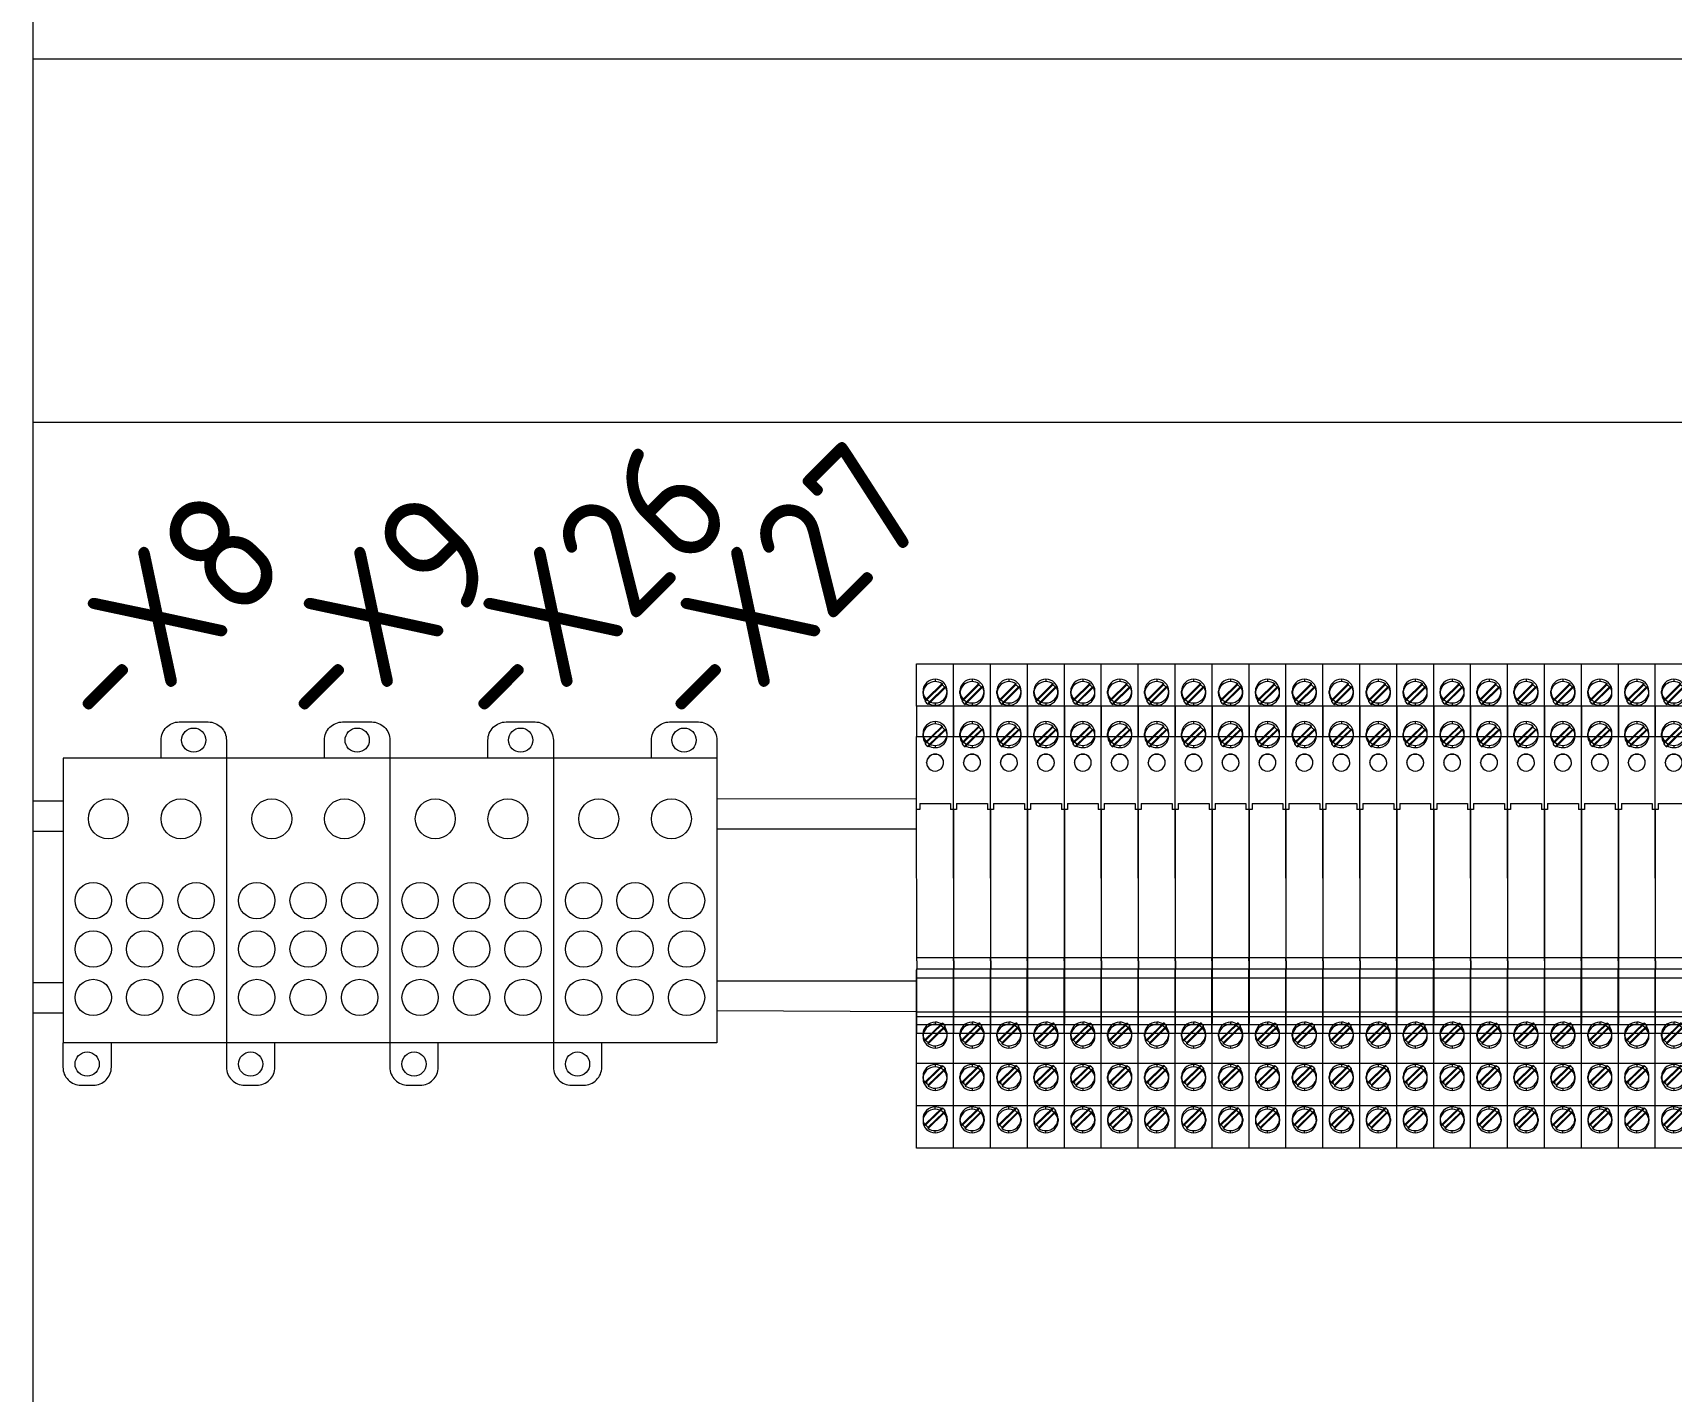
# Model space of a CAD drawing. Header units: millimetres. Extents: x 1359 to 3577, y 1333 to 3557.
# Drawn here: x 1601.1 to 1871.7, y 2476.6 to 2700.9 of the extents above; entities that cross this region are included whole.
import ezdxf

# ---------------------------------------------------------------- set-up
doc = ezdxf.new("R2010")
doc.units = ezdxf.units.MM
doc.layers.add('000-PI-Oprema', color=30, linetype='Continuous', lineweight=5)
doc.layers.add('000-PI-ORMAR', color=2, linetype='Continuous')
doc.layers.add('002-PI-Kabelska kanalica', color=150, linetype='Continuous')
doc.styles.add('PI0', font='isocpeur.ttf', dxfattribs={"width": 0.9})

# ---------------------------------------------------------------- blocks, each defined once
blk = doc.blocks.new('*U50')
at = {"layer": '002-PI-Kabelska kanalica', "color": 0, "linetype": 'ByBlock', "lineweight": 0}
for p, q in [((-20, -100), (-20, 715)), ((40, -100), (40, 715)), ((-20, -100), (40, -100))]:
    blk.add_line(p, q, dxfattribs=at)
blk = doc.blocks.new('*U53')
at = {"layer": '002-PI-Kabelska kanalica', "color": 0, "linetype": 'ByBlock', "lineweight": 0}
blk.add_line((80, -100), (80, 1572), dxfattribs=at)
blk = doc.blocks.new('Pollmann PVB 125-2-9')
at = {"layer": '000-PI-Oprema', "color": 0, "linetype": 'ByBlock', "lineweight": 0}
blk.add_lwpolyline([(16.16, 1.02), (16.16, 4.02, -0.414214), (19.16, 7.02), (23.96, 7.02, -0.414214), (26.96, 4.02), (26.96, 1.02), (26.96, -45.98), (-0.04, -45.98), (-0.04, -49.98, 0.414214), (2.96, -52.98), (4.96, -52.98, 0.414214), (7.96, -49.98), (7.96, -45.98)], format="xyb", dxfattribs=at)
blk.add_lwpolyline([(26.98, 1.02), (-0.02, 1.02), (-0.02, -45.98)], dxfattribs=at)
for centre, radius in [((21.56, 4.02), 2), ((7.46, -8.98), 3.3), ((19.46, -8.98), 3.3), ((4.96, -22.48), 3), ((13.46, -22.48), 3), ((21.96, -22.48), 3), ((4.96, -30.48), 3), ((13.46, -30.48), 3), ((21.96, -30.48), 3), ((4.96, -38.48), 3), ((13.46, -38.48), 3), ((21.96, -38.48), 3), ((3.96, -49.48), 2)]:
    blk.add_circle(centre, radius, dxfattribs=at)
blk = doc.blocks.new('PLC-RSC-24DC - 2966171')
at = {"layer": '000-PI-ORMAR', "color": 0, "linetype": 'ByBlock', "lineweight": 0}
for p, q in [((0, 80), (6.1, 80)), ((0, 73.54), (0, 80)), ((0, 80), (0, 80)), ((0, 80), (0, 80)), ((0, 80), (0, 80)), ((0, 80), (6.1, 80)), ((0, 73.54), (0, 80)), ((0, 80), (0, 80)), ((0, 80), (0, 80)), ((0, 80), (0, 80)), ((0, 78.5), (0, 78.5)), ((0, 78.5), (0, 78.5)), ((6.1, 80), (6.1, 80)), ((6.1, 80), (6.1, 80)), ((6.1, 80), (6.1, 80)), ((6.1, 73.54), (6.1, 80)), ((6.1, 80), (6.1, 80)), ((6.1, 80), (6.1, 80)), ((6.1, 80), (6.1, 80)), ((6.1, 73.54), (6.1, 80)), ((6.1, 79.16), (6.1, 79.6)), ((6.1, 79.16), (6.1, 79.6)), ((4.19, 76.73), (1.58, 74.17)), ((1.69, 74.07), (4.19, 76.52)), ((4.69, 76.03), (1.91, 73.31)), ((2.15, 73.75), (4.69, 76.24)), ((3.05, 77.46), (3.05, 77.08)), ((4.19, 76.73), (4.19, 76.52)), ((4.69, 76.24), (4.69, 76.03)), ((6.1, 76.44), (6.1, 77.31)), ((6.1, 76.44), (6.1, 77.31)), ((0, 73), (0, 73.54)), ((0, 73), (0, 73.54)), ((1.05, 75.12), (1.05, 75.5)), ((1.58, 74.17), (1.41, 74)), ((1.41, 73.79), (1.69, 74.07)), ((1.41, 74), (1.41, 73.79)), ((1.91, 73.52), (2.15, 73.75)), ((1.91, 73.52), (1.91, 73.31)), ((3.05, 73.54), (3.05, 73.16)), ((5.05, 75.12), (5.05, 75.5)), ((6.1, 73), (6.1, 73.54)), ((6.1, 73), (6.1, 73.54)), ((0, 73.05), (6.1, 73.05)), ((0, 73), (0, 73)), ((0, 73), (0, 68)), ((0, 73), (0, 73)), ((0, 73), (0, 68)), ((3.05, 70.46), (3.05, 70.08)), ((6.1, 73), (6.1, 73)), ((6.1, 68), (6.1, 73)), ((6.1, 73), (6.1, 73)), ((6.1, 68), (6.1, 73)), ((0, 68), (6.1, 68)), ((0, 57.65), (0, 68)), ((0, 68), (0, 68)), ((0, 57.65), (0, 68)), ((0, 68), (0, 68)), ((1.05, 68.12), (1.05, 68.5)), ((1.41, 66.79), (2.64, 68)), ((2.43, 68), (1.41, 67)), ((4.69, 69.03), (1.91, 66.31)), ((1.91, 66.52), (3.42, 68)), ((4.19, 69.73), (2.43, 68)), ((2.64, 68), (4.19, 69.52)), ((3.42, 68), (4.69, 69.24)), ((4.19, 69.73), (4.19, 69.52)), ((4.69, 69.24), (4.69, 69.03)), ((5.05, 68.12), (5.05, 68.5)), ((6.1, 69.44), (6.1, 70.31)), ((6.1, 69.44), (6.1, 70.31)), ((6.1, 68), (6.1, 68)), ((6.1, 57.65), (6.1, 68)), ((6.1, 68), (6.1, 68)), ((6.1, 57.65), (6.1, 68)), ((1.41, 67), (1.41, 66.79)), ((1.91, 66.52), (1.91, 66.31)), ((3.05, 66.54), (3.05, 66.16)), ((1.65, 63.68), (1.65, 63.69)), ((4.45, 63.68), (4.45, 63.69)), ((0.03, 31.45), (0, 57.65)), ((0.03, 31.45), (0, 57.65)), ((0, 57), (0, 57)), ((0, 57), (0, 57)), ((0.5, 56.95), (5.6, 56.95)), ((0.5, 56.95), (0.5, 56.95)), ((0.5, 56.95), (0.5, 55.95)), ((5.6, 56.95), (5.6, 56.95)), ((5.6, 56.95), (5.6, 55.95)), ((6.1, 55.95), (6.1, 57.65)), ((6.1, 55.95), (6.1, 57.65)), ((6.1, 57), (6.1, 57)), ((6.1, 57), (6.1, 57)), ((0, 56.2), (0, 56.2)), ((0, 56.2), (0, 56.2)), ((0, 55.95), (0, 55.95)), ((0.5, 55.95), (0, 55.95)), ((0, 55.95), (0, 55.95)), ((0, 55.24), (0, 55.24)), ((0, 55.24), (0, 55.24)), ((0.5, 55.95), (0.5, 55.95)), ((5.6, 55.95), (5.6, 55.95)), ((6.1, 55.95), (5.6, 55.95)), ((6.1, 56.2), (6.1, 56.2)), ((6.1, 56.2), (6.1, 56.2)), ((6.1, 55.95), (6.1, 55.95)), ((6.1, 55.95), (6.1, 29.65)), ((6.1, 55.95), (6.1, 55.95)), ((6.1, 55.95), (6.1, 29.65)), ((6.1, 55.24), (6.1, 55.24)), ((6.1, 55.24), (6.1, 55.24)), ((0.03, 30.96), (0.03, 31.45)), ((6.08, 31.45), (0.03, 31.45)), ((0.03, 30.96), (0.03, 31.45)), ((0.03, 30.96), (0.03, 29.6)), ((0.03, 30.96), (0.03, 29.6)), ((6.08, 30.96), (6.08, 31.45)), ((6.08, 30.96), (6.08, 31.45)), ((6.08, 30.96), (6.08, 29.6)), ((6.08, 30.96), (6.08, 29.6)), ((0, 29.65), (0.03, 29.65)), ((0, 29.65), (0, 29.45)), ((0, 29.65), (0, 29.65)), ((0, 29.65), (0.03, 29.65)), ((0, 29.65), (0, 29.45)), ((0, 29.65), (0, 29.65)), ((0.03, 29.45), (0, 29.45)), ((0, 27.85), (0, 29.45)), ((0.03, 29.45), (0, 29.45)), ((0, 27.85), (0, 29.45)), ((0, 27.85), (0.03, 27.85)), ((0, 21.63), (0, 27.85)), ((0, 27.85), (0.03, 27.85)), ((0, 21.63), (0, 27.85)), ((0.03, 27.89), (0.03, 29.6)), ((6.08, 29.6), (0.03, 29.6)), ((0.03, 29.6), (0.03, 29.6)), ((0.03, 27.89), (0.03, 29.6)), ((0.03, 29.6), (0.03, 29.6)), ((0.03, 28.17), (6.08, 28.17)), ((0.03, 27.43), (0.03, 27.89)), ((0.03, 27.43), (0.03, 27.89)), ((0.03, 22.27), (0.03, 27.43)), ((0.03, 22.27), (0.03, 27.43)), ((5.6, 29.65), (5.6, 29.65)), ((5.6, 29.65), (5.6, 29.65)), ((6.08, 29.65), (6.1, 29.65)), ((6.08, 29.65), (6.1, 29.65)), ((6.08, 27.89), (6.08, 29.6)), ((6.08, 29.6), (6.08, 29.6)), ((6.08, 27.89), (6.08, 29.6)), ((6.08, 29.6), (6.08, 29.6)), ((6.08, 29.45), (6.1, 29.45)), ((6.08, 29.45), (6.1, 29.45)), ((6.08, 27.43), (6.08, 27.89)), ((6.08, 27.43), (6.08, 27.89)), ((6.1, 27.85), (6.08, 27.85)), ((6.1, 27.85), (6.08, 27.85)), ((6.08, 22.27), (6.08, 27.43)), ((6.08, 22.27), (6.08, 27.43)), ((6.1, 29.65), (6.1, 29.65)), ((6.1, 29.65), (6.1, 29.45)), ((6.1, 29.65), (6.1, 29.65)), ((6.1, 29.65), (6.1, 29.45)), ((6.1, 29.45), (6.1, 27.85)), ((6.1, 29.45), (6.1, 27.85)), ((6.1, 27.85), (6.1, 21.63)), ((6.1, 27.85), (6.1, 21.63)), ((0, 24.5), (0, 24.5)), ((0, 24.5), (0, 24.5)), ((6.1, 21.63), (6.1, 25.43)), ((6.1, 21.63), (6.1, 25.43)), ((6.1, 24.5), (6.1, 24.5)), ((6.1, 24.5), (6.1, 24.5)), ((0, 22.5), (0, 22.5)), ((6.1, 22.5), (0, 22.5)), ((0, 22.5), (0, 22.5)), ((0.03, 20.93), (0.03, 22.27)), ((0.03, 20.93), (0.03, 22.27)), ((0.03, 21.76), (6.08, 21.76)), ((6.08, 20.93), (6.08, 22.27)), ((6.08, 20.93), (6.08, 22.27)), ((6.1, 22.5), (6.1, 22.5)), ((6.1, 22.5), (6.1, 22.5)), ((0, 21.63), (0.03, 21.63)), ((0, 20.6), (0, 21.63)), ((0, 21.63), (0.03, 21.63)), ((0, 20.6), (0, 21.63)), ((0, 20.6), (0.03, 20.6)), ((0, 19), (0, 20.6)), ((0, 20.6), (0.03, 20.6)), ((0, 19), (0, 20.6)), ((0, 20.46), (3.05, 20.46)), ((0, 19), (0.03, 19)), ((0, 19), (0, 19)), ((0, 14), (0, 19)), ((0, 19), (0.03, 19)), ((0, 19), (0, 19)), ((0, 14), (0, 19)), ((0.03, 19), (0.03, 20.93)), ((0.03, 19), (0.03, 20.93)), ((0.03, 19.1), (0.03, 19.1)), ((0.03, 19.1), (0.03, 19.1)), ((0.03, 19), (6.08, 19)), ((0.03, 19), (0.03, 19)), ((0.03, 19), (0.03, 19)), ((1.41, 17.97), (4.19, 20.69)), ((2.68, 19), (1.41, 17.76)), ((1.91, 17.27), (3.67, 19)), ((3.46, 19), (1.91, 17.48)), ((4.19, 20.48), (2.68, 19)), ((3.05, 20.84), (3.05, 20.46)), ((3.05, 20.46), (6.1, 20.46)), ((4.69, 20.21), (3.46, 19)), ((3.67, 19), (4.69, 20)), ((4.19, 20.48), (4.19, 20.69)), ((4.69, 20), (4.69, 20.21)), ((6.1, 21.63), (6.08, 21.63)), ((6.1, 21.63), (6.08, 21.63)), ((6.08, 19), (6.08, 20.93)), ((6.08, 19), (6.08, 20.93)), ((6.1, 20.6), (6.08, 20.6)), ((6.1, 20.6), (6.08, 20.6)), ((6.08, 19.1), (6.08, 19.1)), ((6.08, 19.1), (6.08, 19.1)), ((6.08, 19), (6.1, 19)), ((6.08, 19), (6.08, 19)), ((6.08, 19), (6.1, 19)), ((6.08, 19), (6.08, 19)), ((6.1, 21.63), (6.1, 20.6)), ((6.1, 21.63), (6.1, 20.6)), ((6.1, 19), (6.1, 20.6)), ((6.1, 19), (6.1, 20.6)), ((6.1, 19), (6.1, 20.46)), ((6.1, 19), (6.1, 20.46)), ((6.1, 19), (6.1, 19)), ((6.1, 14), (6.1, 19)), ((6.1, 19), (6.1, 19)), ((6.1, 14), (6.1, 19)), ((1.05, 18.5), (1.05, 18.88)), ((1.41, 17.76), (1.41, 17.97)), ((1.91, 17.27), (1.91, 17.48)), ((3.05, 16.92), (3.05, 16.54)), ((5.05, 18.5), (5.05, 18.88)), ((6.1, 14), (6.1, 18.43)), ((6.1, 14), (6.1, 18.43)), ((0, 13.46), (0, 14)), ((0, 14), (0, 14)), ((6.1, 14), (0, 14)), ((0, 13.46), (0, 14)), ((0, 14), (0, 14)), ((1.41, 10.97), (4.19, 13.69)), ((3.05, 13.84), (3.05, 13.46)), ((4.19, 13.69), (4.19, 13.48)), ((6.1, 14), (6.1, 16.02)), ((6.1, 14), (6.1, 16.02)), ((6.1, 14), (6.1, 14)), ((6.1, 13.46), (6.1, 14)), ((6.1, 14), (6.1, 14)), ((6.1, 13.46), (6.1, 14)), ((0, 7), (0, 13.46)), ((0, 7), (0, 13.46)), ((1.05, 11.5), (1.05, 11.88)), ((1.41, 10.76), (3.95, 13.25)), ((1.41, 10.97), (1.41, 10.76)), ((1.75, 10.75), (1.75, 10.87)), ((4.41, 12.93), (1.91, 10.48)), ((4.52, 12.83), (1.91, 10.27)), ((3.95, 13.25), (4.19, 13.48)), ((4.69, 13.21), (4.41, 12.93)), ((4.69, 13), (4.52, 12.83)), ((4.69, 13.21), (4.69, 13)), ((5.05, 11.5), (5.05, 11.88)), ((6.1, 7), (6.1, 13.46)), ((6.1, 7), (6.1, 13.46)), ((1.91, 10.48), (1.91, 10.27)), ((3.05, 9.92), (3.05, 9.54)), ((6.1, 7), (6.1, 9.02)), ((6.1, 7), (6.1, 9.02)), ((0, 6.46), (0, 7)), ((0, 7), (0, 7)), ((6.1, 7), (0, 7)), ((0, 6.46), (0, 7)), ((0, 7), (0, 7)), ((0, 0), (0, 6.46)), ((0, 0), (0, 6.46)), ((1.41, 3.97), (4.19, 6.69)), ((3.95, 6.25), (1.41, 3.76)), ((4.41, 5.93), (1.91, 3.48)), ((1.91, 3.27), (4.52, 5.83)), ((3.05, 6.46), (3.05, 6.84)), ((4.19, 6.48), (3.95, 6.25)), ((4.19, 6.48), (4.19, 6.69)), ((4.69, 6.21), (4.41, 5.93)), ((4.52, 5.83), (4.69, 6)), ((4.69, 6), (4.69, 6.21)), ((6.1, 7), (6.1, 7)), ((6.1, 6.46), (6.1, 7)), ((6.1, 7), (6.1, 7)), ((6.1, 6.46), (6.1, 7)), ((6.1, 0), (6.1, 6.46)), ((6.1, 0), (6.1, 6.46)), ((1.05, 4.88), (1.05, 4.5)), ((1.41, 3.76), (1.41, 3.97)), ((1.91, 3.27), (1.91, 3.48)), ((3.05, 2.54), (3.05, 2.92)), ((5.05, 4.88), (5.05, 4.5)), ((0, 0), (0, 0)), ((6.1, 0), (0, 0)), ((0, 0), (0, 0)), ((6.1, 0), (0, 0)), ((6.1, 0), (6.1, 0)), ((6.1, 0), (6.1, 0)), ((0, 0), (0, 0)), ((0, 0), (0, 0)), ((6.1, 0), (6.1, 0)), ((6.1, 0), (6.1, 0))]:
    blk.add_line(p, q, dxfattribs=at)
blk.add_arc((3.05, 63.69), 1.4, 0, 180, dxfattribs=at)
for centre, major_axis, ratio, start_param, end_param in [((3.05, 75.5), (-2, 0), 0.978148, -1.570796, 0), ((3.05, 75.12), (-2, 0), 0.978148, -1.570796, -0.097132), ((3.05, 75.5), (-2, 0), 0.978148, 3.141593, 4.712389), ((3.05, 75.12), (-2, 0), 0.978148, -2.180289, -1.570796), ((3.05, 74.91), (2, 0), 0.978148, 0.685382, 0.961304), ((3.05, 74.91), (2, 0), 0.978148, 0.609492, 0.685382), ((3.05, 75.12), (-2, 0), 0.978148, -3.044461, -2.5321), ((3.05, 75.5), (-2, 0), 0.978148, 0, 1.570796), ((3.05, 75.12), (-2, 0), 0.978148, -0.097132, 0), ((3.05, 75.12), (-2, 0), 0.978148, 0, 0.609492), ((3.05, 74.91), (2, 0), 0.978148, -2.5321, -2.180289), ((3.05, 75.12), (-2, 0), 0.978148, 0.961304, 1.570796), ((3.05, 75.5), (-2, 0), 0.978148, 1.570796, 3.141593), ((3.05, 75.12), (-2, 0), 0.978148, 1.570796, 3.141593), ((3.05, 75.12), (-2, 0), 0.978148, 3.141593, 3.238724), ((3.05, 68.5), (-2, 0), 0.978148, -1.570796, 0), ((3.05, 68.5), (-2, 0), 0.978148, 3.141593, 4.712389), ((3.05, 68.5), (-2, 0), 0.978148, 0, 0.258728), ((3.05, 68.12), (-2, 0), 0.978148, -0.097132, 0), ((3.05, 68.12), (-2, 0), 0.978148, 0, 0.609492), ((3.05, 68.12), (-2, 0), 0.978148, -1.570796, -0.097132), ((3.05, 68.5), (-2, 0), 0.978148, 0.258728, 1.570796), ((3.05, 68.12), (-2, 0), 0.978148, -2.180289, -1.570796), ((3.05, 68.12), (-2, 0), 0.978148, 1.570796, 3.141593), ((3.05, 68.5), (-2, 0), 0.978148, 1.570796, 2.882864), ((3.05, 67.91), (2, 0), 0.978148, 0.685382, 0.961304), ((3.05, 67.91), (2, 0), 0.978148, 0.609492, 0.685382), ((3.05, 68.12), (-2, 0), 0.978148, -3.044461, -2.5321), ((3.05, 68.5), (-2, 0), 0.978148, 2.882864, 3.141593), ((3.05, 68.12), (-2, 0), 0.978148, 3.141593, 3.238724), ((3.05, 67.91), (2, 0), 0.978148, -2.5321, -2.180289), ((3.05, 63.69), (1.4, 0), 0.994522, 1.570796, 3.141593), ((3.05, 63.68), (-1.4, 0), 0.982559, -1.570796, 0.003609), ((3.05, 68.12), (-2, 0), 0.978148, 0.961304, 1.570796), ((3.05, 63.69), (1.4, 0), 0.994522, 0, 1.570796), ((3.05, 63.68), (-1.4, 0), 0.982559, 3.141538, 4.712389), ((3.05, 63.69), (1.4, 0), 0.994522, 3.141593, 3.68285), ((3.05, 63.68), (-1.4, 0), 0.982559, 0.003609, 0.541258), ((3.05, 63.67), (-1.4, 0), 0.976187, 0.538389, 2.603204), ((3.05, 63.69), (1.4, 0), 0.994522, -0.541258, 0), ((3.05, 63.68), (-1.4, 0), 0.982559, 2.600335, 3.141538), ((3.05, 18.88), (-2, 0), 0.978148, -1.570796, 0), ((3.05, 18.5), (-2, 0), 0.978148, -0.258728, 0), ((3.05, 18.5), (-2, 0), 0.978148, -1.570796, -0.258728), ((3.05, 18.88), (-2, 0), 0.978148, -2.180289, -1.570796), ((3.05, 18.5), (-2, 0), 0.978148, -2.882864, -1.570796), ((3.05, 19.09), (-2, 0), 0.978148, -2.5321, -2.180289), ((3.05, 18.88), (-2, 0), 0.978148, -3.141593, -2.5321), ((3.05, 18.5), (-2, 0), 0.978148, -3.141593, -2.882864), ((3.05, 18.88), (-2, 0), 0.978148, 0, 0.097132), ((3.05, 18.5), (-2, 0), 0.978148, 0, 1.570796), ((3.05, 18.88), (-2, 0), 0.978148, 0.097132, 0.609492), ((3.05, 19.09), (-2, 0), 0.978148, 0.609492, 0.685382), ((3.05, 19.09), (-2, 0), 0.978148, 0.685382, 0.961304), ((3.05, 18.88), (-2, 0), 0.978148, 0.961304, 1.570796), ((3.05, 18.88), (-2, 0), 0.978148, 1.570796, 3.044461), ((3.05, 18.5), (-2, 0), 0.978148, 1.570796, 3.141593), ((3.05, 18.88), (-2, 0), 0.978148, 3.044461, 3.141593), ((3.05, 11.88), (-2, 0), 0.978148, -1.570796, 0), ((3.05, 11.88), (-2, 0), 0.978148, -2.180289, -1.570796), ((3.05, 12.09), (-2, 0), 0.978148, -2.5321, -2.180289), ((3.05, 11.5), (-2, 0), 0.978148, -1.570796, 0), ((3.05, 11.88), (-2, 0), 0.978148, 0, 0.097132), ((3.05, 11.5), (-2, 0), 0.978148, 0, 1.570796), ((3.05, 11.88), (-2, 0), 0.978148, 0.097132, 0.609492), ((3.05, 12.09), (-2, 0), 0.978148, 0.609492, 0.685382), ((3.05, 12.09), (-2, 0), 0.978148, 0.685382, 0.961304), ((3.05, 11.5), (-2, 0), 0.978148, -3.141593, -1.570796), ((3.05, 11.88), (-2, 0), 0.978148, 1.570796, 3.044461), ((3.05, 11.5), (-2, 0), 0.978148, 1.570796, 3.141593), ((3.05, 11.88), (-2, 0), 0.978148, 3.141593, 3.751085), ((3.05, 11.88), (-2, 0), 0.978148, 3.044461, 3.141593), ((3.05, 11.88), (-2, 0), 0.978148, 0.961304, 1.570796), ((3.05, 4.88), (-2, 0), 0.978148, -1.570796, 0), ((3.05, 4.5), (-2, 0), 0.978148, -1.570796, 0), ((3.05, 4.88), (-2, 0), 0.978148, -2.180289, -1.570796), ((3.05, 4.5), (-2, 0), 0.978148, -3.141593, -1.570796), ((3.05, 5.09), (-2, 0), 0.978148, -2.5321, -2.180289), ((3.05, 4.88), (-2, 0), 0.978148, -3.141593, -2.5321), ((3.05, 4.88), (-2, 0), 0.978148, 0, 0.097132), ((3.05, 4.5), (-2, 0), 0.978148, 0, 1.570796), ((3.05, 4.88), (-2, 0), 0.978148, 0.097132, 0.609492), ((3.05, 5.09), (-2, 0), 0.978148, 0.609492, 0.685382), ((3.05, 5.09), (-2, 0), 0.978148, 0.685382, 0.961304), ((3.05, 4.88), (-2, 0), 0.978148, 0.961304, 1.570796), ((3.05, 4.88), (-2, 0), 0.978148, 1.570796, 3.044461), ((3.05, 4.5), (-2, 0), 0.978148, 1.570796, 3.141593), ((3.05, 4.88), (-2, 0), 0.978148, 3.044461, 3.141593)]:
    blk.add_ellipse(centre, major_axis=major_axis, ratio=ratio, start_param=start_param, end_param=end_param, dxfattribs=at)

msp = doc.modelspace()

# ---------------------------------------------------------------- linework, layer by layer
at = {"layer": '002-PI-Kabelska kanalica', "color": 0, "linetype": 'ByBlock', "lineweight": 0, "ltscale": 0.25}
for points in [[(1601.071, 2574.056), (1601.071, 2539.056), (1606.071, 2539.056)], [(1601.071, 2574.056), (1606.071, 2574.056)], [(1714.054, 2574.429), (1747.065, 2574.37)], [(1601.071, 2569.056), (1606.071, 2569.056)], [(1714.054, 2569.429), (1747.069, 2569.435)], [(1753.165, 2569.439), (1753.169, 2569.439)], [(1753.165, 2569.436), (1753.169, 2569.436)], [(1759.265, 2569.437), (1759.269, 2569.437)], [(1765.365, 2569.437), (1765.369, 2569.437)], [(1601.071, 2544.056), (1606.071, 2544.056)], [(1714.054, 2544.34), (1747.09, 2544.336)], [(1753.14, 2544.335), (1753.19, 2544.335)], [(1759.24, 2544.334), (1759.29, 2544.334)], [(1765.34, 2544.333), (1765.365, 2544.333)], [(1714.054, 2539.429), (1747.09, 2539.288)], [(1753.14, 2539.262), (1753.19, 2539.262)], [(1753.14, 2539.172), (1753.165, 2539.172)], [(1759.24, 2539.236), (1759.29, 2539.236)], [(1765.34, 2539.21), (1765.365, 2539.21)]]:
    msp.add_lwpolyline(points, dxfattribs=at)

# ---------------------------------------------------------------- block references
at = {"layer": '002-PI-Kabelska kanalica', "color": 0, "linetype": 'ByBlock', "lineweight": 0, "xscale": -1, "rotation": 180}
msp.add_blockref('*U53', (1521.071, 3251.556), dxfattribs=at)
at = {"layer": '002-PI-Kabelska kanalica', "color": 0, "linetype": 'ByBlock', "lineweight": 0, "rotation": 270}
msp.add_blockref('*U50', (1701.071, 2676.556), dxfattribs=at)
at = {"layer": '002-PI-Kabelska kanalica', "color": 0, "linetype": 'ByBlock', "lineweight": 0}
for name, p in [('PLC-RSC-24DC - 2966171', (1747.065, 2516.672)), ('PLC-RSC-24DC - 2966171', (1753.165, 2516.672)), ('PLC-RSC-24DC - 2966171', (1759.265, 2516.672)), ('PLC-RSC-24DC - 2966171', (1765.365, 2516.672)), ('PLC-RSC-24DC - 2966171', (1771.465, 2516.672)), ('PLC-RSC-24DC - 2966171', (1777.565, 2516.672)), ('PLC-RSC-24DC - 2966171', (1783.665, 2516.672)), ('PLC-RSC-24DC - 2966171', (1789.765, 2516.672)), ('PLC-RSC-24DC - 2966171', (1795.865, 2516.672)), ('PLC-RSC-24DC - 2966171', (1801.965, 2516.672)), ('PLC-RSC-24DC - 2966171', (1808.065, 2516.672)), ('PLC-RSC-24DC - 2966171', (1814.165, 2516.672)), ('PLC-RSC-24DC - 2966171', (1820.265, 2516.672)), ('PLC-RSC-24DC - 2966171', (1826.365, 2516.672)), ('PLC-RSC-24DC - 2966171', (1832.465, 2516.672)), ('PLC-RSC-24DC - 2966171', (1838.565, 2516.672)), ('PLC-RSC-24DC - 2966171', (1844.665, 2516.672)), ('PLC-RSC-24DC - 2966171', (1850.765, 2516.672)), ('PLC-RSC-24DC - 2966171', (1856.865, 2516.672)), ('PLC-RSC-24DC - 2966171', (1862.965, 2516.672)), ('PLC-RSC-24DC - 2966171', (1869.065, 2516.672)), ('Pollmann PVB 125-2-9', (1606.095, 2580.056)), ('Pollmann PVB 125-2-9', (1633.095, 2580.056)), ('Pollmann PVB 125-2-9', (1660.095, 2580.056)), ('Pollmann PVB 125-2-9', (1687.095, 2580.056))]:
    msp.add_blockref(name, p, dxfattribs=at)

# ---------------------------------------------------------------- texts
at = {"layer": '002-PI-Kabelska kanalica', "color": 0, "linetype": 'ByBlock', "lineweight": 0, "style": 'PI0', "width": 0.9}
for s, p in [('-X27', (1712.263, 2582.94)), ('-X26', (1679.694, 2582.94)), ('-X8', (1614.332, 2582.94)), ('-X9', (1650.011, 2582.94))]:
    msp.add_text(s, height=20, rotation=45, dxfattribs=at).set_placement(p)

doc.saveas('drawing.dxf')
